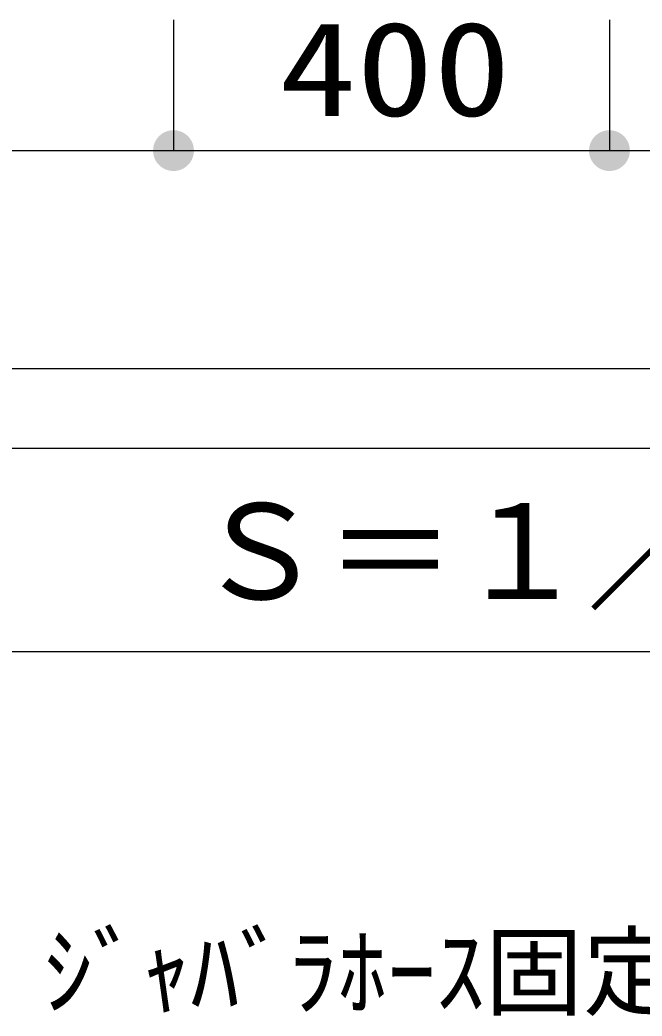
# Model space of a CAD drawing. Units: millimetres, scale not verified. Extents: x -8910 to 8910, y -6308 to 6308.
# Drawn here: x -4853 to -4282, y -1185 to -271 of the extents above; entities that cross this region are included whole.
import ezdxf
from ezdxf.enums import TextEntityAlignment as Align

# ---------------------------------------------------------------- set-up
doc = ezdxf.new("R2010")
doc.units = ezdxf.units.MM
doc.header["$LTSCALE"] = 30
doc.layers.add('0-0_空気管', color=3, linetype='Continuous', lineweight=25)
doc.layers.add('0-5_00クル-フ-6寸法', color=132, linetype='Continuous', lineweight=25)
doc.styles.add('ＭＳ ゴシック', font='')
doc.styles.get('ＭＳ ゴシック').set_extended_font_data('MS Gothic')

msp = doc.modelspace()

# ---------------------------------------------------------------- linework, layer by layer
at = {"layer": '0-0_空気管'}
msp.add_lwpolyline([(-3757.98, -850.58), (-3757.98, -664.27), (-5787.31, -664.27), (-5787.31, -850.58)], close=True, dxfattribs=at)
at = {"layer": '0-5_00クル-フ-6寸法', "color": 4}
for p, q in [((-4711.67, -270.6), (-4711.67, -390.6)), ((-4711.67, -270.6), (-4711.67, -390.6)), ((-4311.68, -270.6), (-4311.68, -390.6)), ((-4311.68, -270.6), (-4311.68, -390.6)), ((-5371.67, -390.6), (-4711.67, -390.6)), ((-4711.67, -390.6), (-4311.68, -390.6)), ((-4311.68, -390.6), (-3911.67, -390.6)), ((-6121.67, -590.6), (-3911.67, -590.6))]:
    msp.add_line(p, q, dxfattribs=at)
at = {"layer": '0-5_00クル-フ-6寸法'}
for points in [[(-4711.67, -390.6), (-4723.62, -376.16), (-4721.72, -374.77)], [(-4711.67, -390.6), (-4723.62, -376.16), (-4721.72, -374.77)], [(-4711.67, -390.6), (-4721.72, -374.77), (-4719.66, -373.64)], [(-4711.67, -390.6), (-4721.72, -374.77), (-4719.66, -373.64)], [(-4711.67, -390.6), (-4719.66, -373.64), (-4717.47, -372.77)], [(-4711.67, -390.6), (-4719.66, -373.64), (-4717.47, -372.77)], [(-4711.67, -390.6), (-4717.47, -372.77), (-4715.19, -372.19)], [(-4711.67, -390.6), (-4717.47, -372.77), (-4715.19, -372.19)], [(-4711.67, -390.6), (-4715.19, -372.19), (-4712.85, -371.89)], [(-4711.67, -390.6), (-4715.19, -372.19), (-4712.85, -371.89)], [(-4711.67, -390.6), (-4712.85, -371.89), (-4710.5, -371.89)], [(-4711.67, -390.6), (-4712.85, -371.89), (-4710.5, -371.89)], [(-4711.67, -390.6), (-4710.5, -371.89), (-4708.16, -372.19)], [(-4711.67, -390.6), (-4710.5, -371.89), (-4708.16, -372.19)], [(-4711.67, -390.6), (-4708.16, -372.19), (-4705.88, -372.77)], [(-4711.67, -390.6), (-4708.16, -372.19), (-4705.88, -372.77)], [(-4711.67, -390.6), (-4705.88, -372.77), (-4703.69, -373.64)], [(-4711.67, -390.6), (-4705.88, -372.77), (-4703.69, -373.64)], [(-4711.67, -390.6), (-4703.69, -373.64), (-4701.63, -374.77)], [(-4711.67, -390.6), (-4703.69, -373.64), (-4701.63, -374.77)], [(-4711.67, -390.6), (-4701.63, -374.77), (-4699.72, -376.16)], [(-4711.67, -390.6), (-4701.63, -374.77), (-4699.72, -376.16)], [(-4311.68, -390.6), (-4323.64, -376.16), (-4321.73, -374.77)], [(-4311.68, -390.6), (-4323.64, -376.16), (-4321.73, -374.77)], [(-4311.68, -390.6), (-4321.73, -374.77), (-4319.67, -373.64)], [(-4311.68, -390.6), (-4321.73, -374.77), (-4319.67, -373.64)], [(-4311.68, -390.6), (-4319.67, -373.64), (-4317.48, -372.77)], [(-4311.68, -390.6), (-4319.67, -373.64), (-4317.48, -372.77)], [(-4311.68, -390.6), (-4317.48, -372.77), (-4315.2, -372.19)], [(-4311.68, -390.6), (-4317.48, -372.77), (-4315.2, -372.19)], [(-4311.68, -390.6), (-4315.2, -372.19), (-4312.86, -371.89)], [(-4311.68, -390.6), (-4315.2, -372.19), (-4312.86, -371.89)], [(-4311.68, -390.6), (-4312.86, -371.89), (-4310.51, -371.89)], [(-4311.68, -390.6), (-4312.86, -371.89), (-4310.51, -371.89)], [(-4311.68, -390.6), (-4310.51, -371.89), (-4308.17, -372.19)], [(-4311.68, -390.6), (-4310.51, -371.89), (-4308.17, -372.19)], [(-4311.68, -390.6), (-4308.17, -372.19), (-4305.89, -372.77)], [(-4311.68, -390.6), (-4308.17, -372.19), (-4305.89, -372.77)], [(-4311.68, -390.6), (-4305.89, -372.77), (-4303.7, -373.64)], [(-4311.68, -390.6), (-4305.89, -372.77), (-4303.7, -373.64)], [(-4311.68, -390.6), (-4303.7, -373.64), (-4301.64, -374.77)], [(-4311.68, -390.6), (-4303.7, -373.64), (-4301.64, -374.77)], [(-4311.68, -390.6), (-4301.64, -374.77), (-4299.73, -376.16)], [(-4311.68, -390.6), (-4301.64, -374.77), (-4299.73, -376.16)], [(-4711.67, -390.6), (-4729.83, -385.94), (-4729.11, -383.7)], [(-4711.67, -390.6), (-4729.83, -385.94), (-4729.11, -383.7)], [(-4711.67, -390.6), (-4729.11, -383.7), (-4728.1, -381.57)], [(-4711.67, -390.6), (-4729.11, -383.7), (-4728.1, -381.57)], [(-4711.67, -390.6), (-4728.1, -381.57), (-4726.84, -379.58)], [(-4711.67, -390.6), (-4728.1, -381.57), (-4726.84, -379.58)], [(-4711.67, -390.6), (-4726.84, -379.58), (-4725.34, -377.77)], [(-4711.67, -390.6), (-4726.84, -379.58), (-4725.34, -377.77)], [(-4711.67, -390.6), (-4725.34, -377.77), (-4723.62, -376.16)], [(-4711.67, -390.6), (-4725.34, -377.77), (-4723.62, -376.16)], [(-4711.67, -390.6), (-4699.72, -376.16), (-4698, -377.77)], [(-4711.67, -390.6), (-4699.72, -376.16), (-4698, -377.77)], [(-4711.67, -390.6), (-4698, -377.77), (-4696.5, -379.58)], [(-4711.67, -390.6), (-4698, -377.77), (-4696.5, -379.58)], [(-4711.67, -390.6), (-4696.5, -379.58), (-4695.24, -381.57)], [(-4711.67, -390.6), (-4696.5, -379.58), (-4695.24, -381.57)], [(-4711.67, -390.6), (-4695.24, -381.57), (-4694.24, -383.7)], [(-4711.67, -390.6), (-4695.24, -381.57), (-4694.24, -383.7)], [(-4711.67, -390.6), (-4694.24, -383.7), (-4693.51, -385.94)], [(-4711.67, -390.6), (-4694.24, -383.7), (-4693.51, -385.94)], [(-4311.68, -390.6), (-4329.85, -385.94), (-4329.12, -383.7)], [(-4311.68, -390.6), (-4329.85, -385.94), (-4329.12, -383.7)], [(-4311.68, -390.6), (-4329.12, -383.7), (-4328.12, -381.57)], [(-4311.68, -390.6), (-4329.12, -383.7), (-4328.12, -381.57)], [(-4311.68, -390.6), (-4328.12, -381.57), (-4326.85, -379.58)], [(-4311.68, -390.6), (-4328.12, -381.57), (-4326.85, -379.58)], [(-4311.68, -390.6), (-4326.85, -379.58), (-4325.35, -377.77)], [(-4311.68, -390.6), (-4326.85, -379.58), (-4325.35, -377.77)], [(-4311.68, -390.6), (-4325.35, -377.77), (-4323.64, -376.16)], [(-4311.68, -390.6), (-4325.35, -377.77), (-4323.64, -376.16)], [(-4311.68, -390.6), (-4299.73, -376.16), (-4298.02, -377.77)], [(-4311.68, -390.6), (-4299.73, -376.16), (-4298.02, -377.77)], [(-4311.68, -390.6), (-4298.02, -377.77), (-4296.52, -379.58)], [(-4311.68, -390.6), (-4298.02, -377.77), (-4296.52, -379.58)], [(-4311.68, -390.6), (-4296.52, -379.58), (-4295.25, -381.57)], [(-4311.68, -390.6), (-4296.52, -379.58), (-4295.25, -381.57)], [(-4311.68, -390.6), (-4295.25, -381.57), (-4294.25, -383.7)], [(-4311.68, -390.6), (-4295.25, -381.57), (-4294.25, -383.7)], [(-4311.68, -390.6), (-4294.25, -383.7), (-4293.52, -385.94)], [(-4311.68, -390.6), (-4294.25, -383.7), (-4293.52, -385.94)], [(-4711.67, -390.6), (-4730.42, -390.6), (-4730.27, -388.25)], [(-4711.67, -390.6), (-4730.42, -390.6), (-4730.27, -388.25)], [(-4711.67, -390.6), (-4730.27, -392.95), (-4730.42, -390.6)], [(-4711.67, -390.6), (-4730.27, -392.95), (-4730.42, -390.6)], [(-4711.67, -390.6), (-4730.27, -388.25), (-4729.83, -385.94)], [(-4711.67, -390.6), (-4730.27, -388.25), (-4729.83, -385.94)], [(-4711.67, -390.6), (-4729.83, -395.27), (-4730.27, -392.95)], [(-4711.67, -390.6), (-4729.83, -395.27), (-4730.27, -392.95)], [(-4711.67, -390.6), (-4729.11, -397.51), (-4729.83, -395.27)], [(-4711.67, -390.6), (-4729.11, -397.51), (-4729.83, -395.27)], [(-4711.67, -390.6), (-4728.1, -399.64), (-4729.11, -397.51)], [(-4711.67, -390.6), (-4728.1, -399.64), (-4729.11, -397.51)], [(-4711.67, -390.6), (-4726.84, -401.63), (-4728.1, -399.64)], [(-4711.67, -390.6), (-4726.84, -401.63), (-4728.1, -399.64)], [(-4711.67, -390.6), (-4725.34, -403.44), (-4726.84, -401.63)], [(-4711.67, -390.6), (-4725.34, -403.44), (-4726.84, -401.63)], [(-4711.67, -390.6), (-4723.62, -405.05), (-4725.34, -403.44)], [(-4711.67, -390.6), (-4723.62, -405.05), (-4725.34, -403.44)], [(-4711.67, -390.6), (-4721.72, -406.44), (-4723.62, -405.05)], [(-4711.67, -390.6), (-4721.72, -406.44), (-4723.62, -405.05)], [(-4711.67, -390.6), (-4719.66, -407.57), (-4721.72, -406.44)], [(-4711.67, -390.6), (-4719.66, -407.57), (-4721.72, -406.44)], [(-4711.67, -390.6), (-4717.47, -408.44), (-4719.66, -407.57)], [(-4711.67, -390.6), (-4717.47, -408.44), (-4719.66, -407.57)], [(-4711.67, -390.6), (-4715.19, -409.02), (-4717.47, -408.44)], [(-4711.67, -390.6), (-4715.19, -409.02), (-4717.47, -408.44)], [(-4711.67, -390.6), (-4712.85, -409.32), (-4715.19, -409.02)], [(-4711.67, -390.6), (-4712.85, -409.32), (-4715.19, -409.02)], [(-4711.67, -390.6), (-4710.5, -409.32), (-4712.85, -409.32)], [(-4711.67, -390.6), (-4710.5, -409.32), (-4712.85, -409.32)], [(-4711.67, -390.6), (-4693.51, -385.94), (-4693.07, -388.25)], [(-4711.67, -390.6), (-4693.51, -385.94), (-4693.07, -388.25)], [(-4711.67, -390.6), (-4693.07, -388.25), (-4692.92, -390.6)], [(-4711.67, -390.6), (-4693.07, -388.25), (-4692.92, -390.6)], [(-4711.67, -390.6), (-4708.16, -409.02), (-4710.5, -409.32)], [(-4711.67, -390.6), (-4705.88, -408.44), (-4708.16, -409.02)], [(-4711.67, -390.6), (-4703.69, -407.57), (-4705.88, -408.44)], [(-4711.67, -390.6), (-4701.63, -406.44), (-4703.69, -407.57)], [(-4711.67, -390.6), (-4699.72, -405.05), (-4701.63, -406.44)], [(-4711.67, -390.6), (-4698, -403.44), (-4699.72, -405.05)], [(-4711.67, -390.6), (-4696.5, -401.63), (-4698, -403.44)], [(-4711.67, -390.6), (-4695.24, -399.64), (-4696.5, -401.63)], [(-4711.67, -390.6), (-4694.24, -397.51), (-4695.24, -399.64)], [(-4711.67, -390.6), (-4693.51, -395.27), (-4694.24, -397.51)], [(-4711.67, -390.6), (-4693.07, -392.95), (-4693.51, -395.27)], [(-4711.67, -390.6), (-4692.92, -390.6), (-4693.07, -392.95)], [(-4711.67, -390.6), (-4708.16, -409.02), (-4710.5, -409.32)], [(-4711.67, -390.6), (-4705.88, -408.44), (-4708.16, -409.02)], [(-4711.67, -390.6), (-4703.69, -407.57), (-4705.88, -408.44)], [(-4711.67, -390.6), (-4701.63, -406.44), (-4703.69, -407.57)], [(-4711.67, -390.6), (-4699.72, -405.05), (-4701.63, -406.44)], [(-4711.67, -390.6), (-4698, -403.44), (-4699.72, -405.05)], [(-4711.67, -390.6), (-4696.5, -401.63), (-4698, -403.44)], [(-4711.67, -390.6), (-4695.24, -399.64), (-4696.5, -401.63)], [(-4711.67, -390.6), (-4694.24, -397.51), (-4695.24, -399.64)], [(-4711.67, -390.6), (-4693.51, -395.27), (-4694.24, -397.51)], [(-4711.67, -390.6), (-4693.07, -392.95), (-4693.51, -395.27)], [(-4711.67, -390.6), (-4692.92, -390.6), (-4693.07, -392.95)], [(-4311.68, -390.6), (-4330.43, -390.6), (-4330.29, -388.25)], [(-4311.68, -390.6), (-4330.43, -390.6), (-4330.29, -388.25)], [(-4311.68, -390.6), (-4330.29, -392.95), (-4330.43, -390.6)], [(-4311.68, -390.6), (-4330.29, -392.95), (-4330.43, -390.6)], [(-4311.68, -390.6), (-4330.29, -388.25), (-4329.85, -385.94)], [(-4311.68, -390.6), (-4330.29, -388.25), (-4329.85, -385.94)], [(-4311.68, -390.6), (-4329.85, -395.27), (-4330.29, -392.95)], [(-4311.68, -390.6), (-4329.85, -395.27), (-4330.29, -392.95)], [(-4311.68, -390.6), (-4329.12, -397.51), (-4329.85, -395.27)], [(-4311.68, -390.6), (-4329.12, -397.51), (-4329.85, -395.27)], [(-4311.68, -390.6), (-4328.12, -399.64), (-4329.12, -397.51)], [(-4311.68, -390.6), (-4328.12, -399.64), (-4329.12, -397.51)], [(-4311.68, -390.6), (-4326.85, -401.63), (-4328.12, -399.64)], [(-4311.68, -390.6), (-4326.85, -401.63), (-4328.12, -399.64)], [(-4311.68, -390.6), (-4325.35, -403.44), (-4326.85, -401.63)], [(-4311.68, -390.6), (-4325.35, -403.44), (-4326.85, -401.63)], [(-4311.68, -390.6), (-4323.64, -405.05), (-4325.35, -403.44)], [(-4311.68, -390.6), (-4323.64, -405.05), (-4325.35, -403.44)], [(-4311.68, -390.6), (-4321.73, -406.44), (-4323.64, -405.05)], [(-4311.68, -390.6), (-4321.73, -406.44), (-4323.64, -405.05)], [(-4311.68, -390.6), (-4319.67, -407.57), (-4321.73, -406.44)], [(-4311.68, -390.6), (-4319.67, -407.57), (-4321.73, -406.44)], [(-4311.68, -390.6), (-4317.48, -408.44), (-4319.67, -407.57)], [(-4311.68, -390.6), (-4317.48, -408.44), (-4319.67, -407.57)], [(-4311.68, -390.6), (-4315.2, -409.02), (-4317.48, -408.44)], [(-4311.68, -390.6), (-4315.2, -409.02), (-4317.48, -408.44)], [(-4311.68, -390.6), (-4312.86, -409.32), (-4315.2, -409.02)], [(-4311.68, -390.6), (-4312.86, -409.32), (-4315.2, -409.02)], [(-4311.68, -390.6), (-4310.51, -409.32), (-4312.86, -409.32)], [(-4311.68, -390.6), (-4310.51, -409.32), (-4312.86, -409.32)], [(-4311.68, -390.6), (-4293.52, -385.94), (-4293.08, -388.25)], [(-4311.68, -390.6), (-4293.52, -385.94), (-4293.08, -388.25)], [(-4311.68, -390.6), (-4293.08, -388.25), (-4292.93, -390.6)], [(-4311.68, -390.6), (-4293.08, -388.25), (-4292.93, -390.6)], [(-4311.68, -390.6), (-4308.17, -409.02), (-4310.51, -409.32)], [(-4311.68, -390.6), (-4305.89, -408.44), (-4308.17, -409.02)], [(-4311.68, -390.6), (-4303.7, -407.57), (-4305.89, -408.44)], [(-4311.68, -390.6), (-4301.64, -406.44), (-4303.7, -407.57)], [(-4311.68, -390.6), (-4299.73, -405.05), (-4301.64, -406.44)], [(-4311.68, -390.6), (-4298.02, -403.44), (-4299.73, -405.05)], [(-4311.68, -390.6), (-4296.52, -401.63), (-4298.02, -403.44)], [(-4311.68, -390.6), (-4295.25, -399.64), (-4296.52, -401.63)], [(-4311.68, -390.6), (-4294.25, -397.51), (-4295.25, -399.64)], [(-4311.68, -390.6), (-4293.52, -395.27), (-4294.25, -397.51)], [(-4311.68, -390.6), (-4293.08, -392.95), (-4293.52, -395.27)], [(-4311.68, -390.6), (-4292.93, -390.6), (-4293.08, -392.95)], [(-4311.68, -390.6), (-4308.17, -409.02), (-4310.51, -409.32)], [(-4311.68, -390.6), (-4305.89, -408.44), (-4308.17, -409.02)], [(-4311.68, -390.6), (-4303.7, -407.57), (-4305.89, -408.44)], [(-4311.68, -390.6), (-4301.64, -406.44), (-4303.7, -407.57)], [(-4311.68, -390.6), (-4299.73, -405.05), (-4301.64, -406.44)], [(-4311.68, -390.6), (-4298.02, -403.44), (-4299.73, -405.05)], [(-4311.68, -390.6), (-4296.52, -401.63), (-4298.02, -403.44)], [(-4311.68, -390.6), (-4295.25, -399.64), (-4296.52, -401.63)], [(-4311.68, -390.6), (-4294.25, -397.51), (-4295.25, -399.64)], [(-4311.68, -390.6), (-4293.52, -395.27), (-4294.25, -397.51)], [(-4311.68, -390.6), (-4293.08, -392.95), (-4293.52, -395.27)], [(-4311.68, -390.6), (-4292.93, -390.6), (-4293.08, -392.95)]]:
    msp.add_solid(points, dxfattribs=at)

# ---------------------------------------------------------------- texts
at = {"layer": '0-0_空気管', "color": 4, "style": 'ＭＳ ゴシック'}
for s, height, p in [('Ｓ＝１／３０', 87.98, (-4692.51, -828.87)), ('ｼﾞｬﾊﾞﾗﾎｰｽ固定具', 65.98, (-4830.91, -1197.44))]:
    msp.add_text(s, height=height, dxfattribs=at).set_placement(p, align=Align.BOTTOM_LEFT)
at = {"layer": '0-5_00クル-フ-6寸法', "color": 3, "style": 'ＭＳ ゴシック', "width": 1.2}
msp.add_text('400', height=86.66, dxfattribs=at).set_placement((-4614.54, -384.76), align=Align.BOTTOM_LEFT)

doc.saveas('drawing.dxf')
